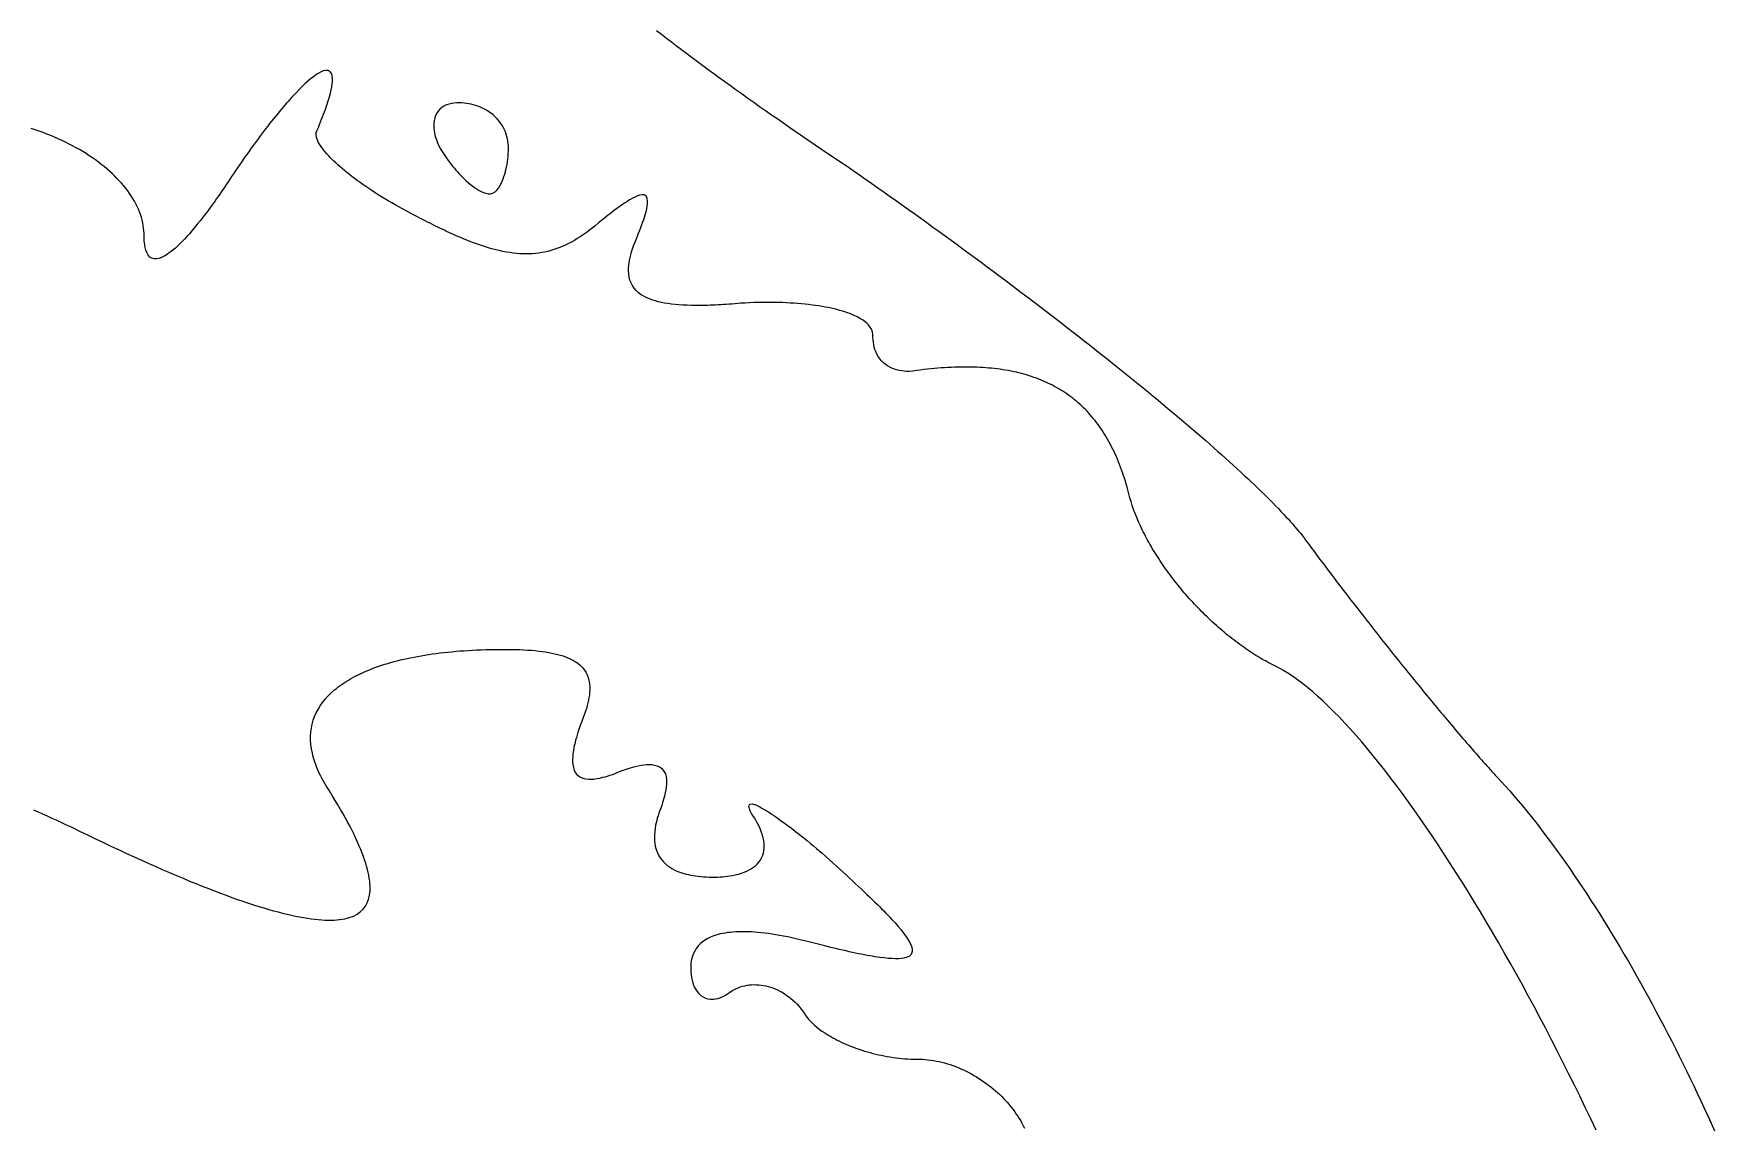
# Model space of a CAD drawing. Header units: metres. Extents: x 0 to 2740, y 0 to 1840.
# Drawn here: x 1705.8 to 2074.7, y 1295 to 1535.2 of the extents above; entities that cross this region are included whole.
import ezdxf

# ---------------------------------------------------------------- set-up
doc = ezdxf.new("R2010")
doc.units = ezdxf.units.M

msp = doc.modelspace()

# ---------------------------------------------------------------- linework, layer by layer
for points in [[(1842.49056, 1535.901376), (1843.56862, 1535.070562), (1844.66, 1534.234), (1845.76458, 1533.391798), (1846.88224, 1532.544064), (1848.01286, 1531.690906), (1849.15632, 1530.832432), (1850.3125, 1529.96875), (1851.48128, 1529.099968), (1852.66254, 1528.226194), (1853.85616, 1527.347536), (1855.06202, 1526.464102), (1856.28, 1525.576), (1857.50998, 1524.683338), (1858.75184, 1523.786224), (1860.00546, 1522.884766), (1861.27072, 1521.979072), (1862.5475, 1521.06925), (1863.83568, 1520.155408), (1865.13514, 1519.237654), (1866.44576, 1518.316096), (1867.76742, 1517.390842), (1869.1, 1516.462), (1870.44338, 1515.529678), (1871.79744, 1514.593984), (1873.16206, 1513.655026), (1874.53712, 1512.712912), (1875.9225, 1511.76775), (1877.31808, 1510.819648), (1878.72374, 1509.868714), (1880.13936, 1508.915056), (1881.56482, 1507.958782), (1883, 1507), (1884.350264, 1506.068228), (1885.700912, 1505.133024), (1887.051728, 1504.194556), (1888.402496, 1503.252992), (1889.753, 1502.3085), (1891.103024, 1501.361248), (1892.452352, 1500.411404), (1893.800768, 1499.459136), (1895.148056, 1498.504612), (1896.494, 1497.548), (1897.838384, 1496.589468), (1899.180992, 1495.629184), (1900.521608, 1494.667316), (1901.860016, 1493.704032), (1903.196, 1492.7395), (1904.529344, 1491.773888), (1905.859832, 1490.807364), (1907.187248, 1489.840096), (1908.511376, 1488.872252), (1909.832, 1487.904), (1911.148904, 1486.935508), (1912.461872, 1485.966944), (1913.770688, 1484.998476), (1915.075136, 1484.030272), (1916.375, 1483.0625), (1917.670064, 1482.095328), (1918.960112, 1481.128924), (1920.244928, 1480.163456), (1921.524296, 1479.199092), (1922.798, 1478.236), (1924.065824, 1477.274348), (1925.327552, 1476.314304), (1926.582968, 1475.356036), (1927.831856, 1474.399712), (1929.074, 1473.4455), (1930.309184, 1472.493568), (1931.537192, 1471.544084), (1932.757808, 1470.597216), (1933.970816, 1469.653132), (1935.176, 1468.712), (1936.373144, 1467.773988), (1937.562032, 1466.839264), (1938.742448, 1465.907996), (1939.914176, 1464.980352), (1941.077, 1464.0565), (1942.230704, 1463.136608), (1943.375072, 1462.220844), (1944.509888, 1461.309376), (1945.634936, 1460.402372), (1946.75, 1459.5), (1947.854864, 1458.602428), (1948.949312, 1457.709824), (1950.033128, 1456.822356), (1951.106096, 1455.940192), (1952.168, 1455.0635), (1953.218624, 1454.192448), (1954.257752, 1453.327204), (1955.285168, 1452.467936), (1956.300656, 1451.614812), (1957.304, 1450.768), (1958.294984, 1449.927668), (1959.273392, 1449.093984), (1960.239008, 1448.267116), (1961.191616, 1447.447232), (1962.131, 1446.6345), (1963.056944, 1445.829088), (1963.969232, 1445.031164), (1964.867648, 1444.240896), (1965.751976, 1443.458452), (1966.622, 1442.684), (1967.477504, 1441.917708), (1968.318272, 1441.159744), (1969.144088, 1440.410276), (1969.954736, 1439.669472), (1970.75, 1438.9375), (1971.529664, 1438.214528), (1972.293512, 1437.500724), (1973.041328, 1436.796256), (1973.772896, 1436.101292), (1974.488, 1435.416), (1975.186424, 1434.740548), (1975.867952, 1434.075104), (1976.532368, 1433.419836), (1977.179456, 1432.774912), (1977.809, 1432.1405), (1978.420784, 1431.516768), (1979.014592, 1430.903884), (1979.590208, 1430.302016), (1980.147416, 1429.711332), (1980.686, 1429.132), (1981.205744, 1428.564188), (1981.706432, 1428.008064), (1982.187848, 1427.463796), (1982.649776, 1426.931552), (1983.092, 1426.4115), (1983.514304, 1425.903808), (1983.916472, 1425.408644), (1984.298288, 1424.926176), (1984.659536, 1424.456572), (1985, 1424), (1985.332385, 1423.54732), (1985.66948, 1423.08936), (1986.011195, 1422.62624), (1986.35744, 1422.15808), (1986.708125, 1421.685), (1987.06316, 1421.20712), (1987.422455, 1420.72456), (1987.78592, 1420.23744), (1988.153465, 1419.74588), (1988.525, 1419.25), (1988.900435, 1418.74992), (1989.27968, 1418.24576), (1989.662645, 1417.73764), (1990.04924, 1417.22568), (1990.439375, 1416.71), (1990.83296, 1416.19072), (1991.229905, 1415.66796), (1991.63012, 1415.14184), (1992.033515, 1414.61248), (1992.44, 1414.08), (1992.849485, 1413.54452), (1993.26188, 1413.00616), (1993.677095, 1412.46504), (1994.09504, 1411.92128), (1994.515625, 1411.375), (1994.93876, 1410.82632), (1995.364355, 1410.27536), (1995.79232, 1409.72224), (1996.222565, 1409.16708), (1996.655, 1408.61), (1997.089535, 1408.05112), (1997.52608, 1407.49056), (1997.964545, 1406.92844), (1998.40484, 1406.36488), (1998.846875, 1405.8), (1999.29056, 1405.23392), (1999.735805, 1404.66676), (2000.18252, 1404.09864), (2000.630615, 1403.52968), (2001.08, 1402.96), (2001.530585, 1402.38972), (2001.98228, 1401.81896), (2002.434995, 1401.24784), (2002.88864, 1400.67648), (2003.343125, 1400.105), (2003.79836, 1399.53352), (2004.254255, 1398.96216), (2004.71072, 1398.39104), (2005.167665, 1397.82028), (2005.625, 1397.25), (2006.082635, 1396.68032), (2006.54048, 1396.11136), (2006.998445, 1395.54324), (2007.45644, 1394.97608), (2007.914375, 1394.41), (2008.37216, 1393.84512), (2008.829705, 1393.28156), (2009.28692, 1392.71944), (2009.743715, 1392.15888), (2010.2, 1391.6), (2010.655685, 1391.04292), (2011.11068, 1390.48776), (2011.564895, 1389.93464), (2012.01824, 1389.38368), (2012.470625, 1388.835), (2012.92196, 1388.28872), (2013.372155, 1387.74496), (2013.82112, 1387.20384), (2014.268765, 1386.66548), (2014.715, 1386.13), (2015.159735, 1385.59752), (2015.60288, 1385.06816), (2016.044345, 1384.54204), (2016.48404, 1384.01928), (2016.921875, 1383.5), (2017.35776, 1382.98432), (2017.791605, 1382.47236), (2018.22332, 1381.96424), (2018.652815, 1381.46008), (2019.08, 1380.96), (2019.504785, 1380.46412), (2019.92708, 1379.97256), (2020.346795, 1379.48544), (2020.76384, 1379.00288), (2021.178125, 1378.525), (2021.58956, 1378.05192), (2021.998055, 1377.58376), (2022.40352, 1377.12064), (2022.805865, 1376.66268), (2023.205, 1376.21), (2023.600835, 1375.76272), (2023.99328, 1375.32096), (2024.382245, 1374.88484), (2024.76764, 1374.45448), (2025.149375, 1374.03), (2025.52736, 1373.61152), (2025.901505, 1373.19916), (2026.27172, 1372.79304), (2026.637915, 1372.39328), (2027, 1372), (2027.931162, 1370.997185), (2028.864496, 1369.96908), (2029.799774, 1368.916195), (2030.736768, 1367.83904), (2031.67525, 1366.738125), (2032.614992, 1365.61396), (2033.555766, 1364.467055), (2034.497344, 1363.29792), (2035.439498, 1362.107065), (2036.382, 1360.895), (2037.324622, 1359.662235), (2038.267136, 1358.40928), (2039.209314, 1357.136645), (2040.150928, 1355.84484), (2041.09175, 1354.534375), (2042.031552, 1353.20576), (2042.970106, 1351.859505), (2043.907184, 1350.49612), (2044.842558, 1349.116115), (2045.776, 1347.72), (2046.707282, 1346.308285), (2047.636176, 1344.88148), (2048.562454, 1343.440095), (2049.485888, 1341.98464), (2050.40625, 1340.515625), (2051.323312, 1339.03356), (2052.236846, 1337.538955), (2053.146624, 1336.03232), (2054.052418, 1334.514165), (2054.954, 1332.985), (2055.851142, 1331.445335), (2056.743616, 1329.89568), (2057.631194, 1328.336545), (2058.513648, 1326.76844), (2059.39075, 1325.191875), (2060.262272, 1323.60736), (2061.127986, 1322.015405), (2061.987664, 1320.41652), (2062.841078, 1318.811215), (2063.688, 1317.2), (2064.528202, 1315.583385), (2065.361456, 1313.96188), (2066.187534, 1312.335995), (2067.006208, 1310.70624), (2067.81725, 1309.073125), (2068.620432, 1307.43716), (2069.415526, 1305.798855), (2070.202304, 1304.15872), (2070.980538, 1302.517265), (2071.75, 1300.875), (2072.510462, 1299.232435), (2073.261696, 1297.59008), (2074.003474, 1295.948445), (2074.735568, 1294.30804)], [(2048.776896, 1294.409728), (2047.59325, 1296.921625), (2046.397184, 1299.427912), (2045.189262, 1301.927491), (2043.970048, 1304.419264), (2042.740106, 1306.902133), (2041.5, 1309.375), (2040.250294, 1311.836767), (2038.991552, 1314.286336), (2037.724338, 1316.722609), (2036.449216, 1319.144488), (2035.16675, 1321.550875), (2033.877504, 1323.940672), (2032.582042, 1326.312781), (2031.280928, 1328.666104), (2029.974726, 1330.999543), (2028.664, 1333.312), (2027.349314, 1335.602377), (2026.031232, 1337.869576), (2024.710318, 1340.112499), (2023.387136, 1342.330048), (2022.06225, 1344.521125), (2020.736224, 1346.684632), (2019.409622, 1348.819471), (2018.083008, 1350.924544), (2016.756946, 1352.998753), (2015.432, 1355.041), (2014.108734, 1357.050187), (2012.787712, 1359.025216), (2011.469498, 1360.964989), (2010.154656, 1362.868408), (2008.84375, 1364.734375), (2007.537344, 1366.561792), (2006.236002, 1368.349561), (2004.940288, 1370.096584), (2003.650766, 1371.801763), (2002.368, 1373.464), (2001.092554, 1375.082197), (1999.824992, 1376.655256), (1998.565878, 1378.182079), (1997.315776, 1379.661568), (1996.07525, 1381.092625), (1994.844864, 1382.474152), (1993.625182, 1383.805051), (1992.416768, 1385.084224), (1991.220186, 1386.310573), (1990.036, 1387.483), (1988.864774, 1388.600407), (1987.707072, 1389.661696), (1986.563458, 1390.665769), (1985.434496, 1391.611528), (1984.32075, 1392.497875), (1983.222784, 1393.323712), (1982.141162, 1394.087941), (1981.076448, 1394.789464), (1980.029206, 1395.427183), (1979, 1396), (1978.100096, 1396.43308), (1977.650324, 1396.659295), (1977.200768, 1396.89184), (1976.7515, 1397.130625), (1976.302592, 1397.37556), (1975.854116, 1397.626555), (1975.406144, 1397.88352), (1974.958748, 1398.146365), (1974.512, 1398.415), (1974.065972, 1398.689335), (1973.620736, 1398.96928), (1973.176364, 1399.254745), (1972.732928, 1399.54564), (1972.2905, 1399.841875), (1971.849152, 1400.14336), (1971.408956, 1400.450005), (1970.969984, 1400.76172), (1970.532308, 1401.078415), (1970.096, 1401.4), (1969.661132, 1401.726385), (1969.227776, 1402.05748), (1968.796004, 1402.393195), (1968.365888, 1402.73344), (1967.9375, 1403.078125), (1967.510912, 1403.42716), (1967.086196, 1403.780455), (1966.663424, 1404.13792), (1966.242668, 1404.499465), (1965.824, 1404.865), (1965.407492, 1405.234435), (1964.993216, 1405.60768), (1964.581244, 1405.984645), (1964.171648, 1406.36524), (1963.7645, 1406.749375), (1963.359872, 1407.13696), (1962.957836, 1407.527905), (1962.558464, 1407.92212), (1962.161828, 1408.319515), (1961.768, 1408.72), (1961.377052, 1409.123485), (1960.989056, 1409.52988), (1960.604084, 1409.939095), (1960.222208, 1410.35104), (1959.8435, 1410.765625), (1959.468032, 1411.18276), (1959.095876, 1411.602355), (1958.727104, 1412.02432), (1958.361788, 1412.448565), (1958, 1412.875), (1957.641812, 1413.303535), (1957.287296, 1413.73408), (1956.936524, 1414.166545), (1956.589568, 1414.60084), (1956.2465, 1415.036875), (1955.907392, 1415.47456), (1955.572316, 1415.913805), (1955.241344, 1416.35452), (1954.914548, 1416.796615), (1954.592, 1417.24), (1954.273772, 1417.684585), (1953.959936, 1418.13028), (1953.650564, 1418.576995), (1953.345728, 1419.02464), (1953.0455, 1419.473125), (1952.749952, 1419.92236), (1952.459156, 1420.372255), (1952.173184, 1420.82272), (1951.892108, 1421.273665), (1951.616, 1421.725), (1951.344932, 1422.176635), (1951.078976, 1422.62848), (1950.818204, 1423.080445), (1950.562688, 1423.53244), (1950.3125, 1423.984375), (1950.067712, 1424.43616), (1949.828396, 1424.887705), (1949.594624, 1425.33892), (1949.366468, 1425.789715), (1949.144, 1426.24), (1948.716416, 1427.13868), (1948.312448, 1428.03424), (1947.932672, 1428.92596), (1947.577664, 1429.81312), (1947.248, 1430.695), (1946.944256, 1431.57088), (1946.667008, 1432.44004), (1946.416832, 1433.30176), (1946.194304, 1434.15532), (1946, 1435), (1945.817297, 1435.655802), (1945.629176, 1436.303216), (1945.435619, 1436.942254), (1945.236608, 1437.572928), (1945.032125, 1438.19525), (1944.822152, 1438.809232), (1944.606671, 1439.414886), (1944.385664, 1440.012224), (1944.159113, 1440.601258), (1943.927, 1441.182), (1943.689307, 1441.754462), (1943.446016, 1442.318656), (1943.197109, 1442.874594), (1942.942568, 1443.422288), (1942.682375, 1443.96175), (1942.416512, 1444.492992), (1942.144961, 1445.016026), (1941.867704, 1445.530864), (1941.584723, 1446.037518), (1941.296, 1446.536), (1941.001517, 1447.026322), (1940.701256, 1447.508496), (1940.395199, 1447.982534), (1940.083328, 1448.448448), (1939.765625, 1448.90625), (1939.442072, 1449.355952), (1939.112651, 1449.797566), (1938.777344, 1450.231104), (1938.436133, 1450.656578), (1938.089, 1451.074), (1937.735927, 1451.483382), (1937.376896, 1451.884736), (1937.011889, 1452.278074), (1936.640888, 1452.663408), (1936.263875, 1453.04075), (1935.880832, 1453.410112), (1935.491741, 1453.771506), (1935.096584, 1454.124944), (1934.695343, 1454.470438), (1934.288, 1454.808), (1933.874537, 1455.137642), (1933.454936, 1455.459376), (1933.029179, 1455.773214), (1932.597248, 1456.079168), (1932.159125, 1456.37725), (1931.714792, 1456.667472), (1931.264231, 1456.949846), (1930.807424, 1457.224384), (1930.344353, 1457.491098), (1929.875, 1457.75), (1929.399347, 1458.001102), (1928.917376, 1458.244416), (1928.429069, 1458.479954), (1927.934408, 1458.707728), (1927.433375, 1458.92775), (1926.925952, 1459.140032), (1926.412121, 1459.344586), (1925.891864, 1459.541424), (1925.365163, 1459.730558), (1924.832, 1459.912), (1924.292357, 1460.085762), (1923.746216, 1460.251856), (1923.193559, 1460.410294), (1922.634368, 1460.561088), (1922.068625, 1460.70425), (1921.496312, 1460.839792), (1920.917411, 1460.967726), (1920.331904, 1461.088064), (1919.739773, 1461.200818), (1919.141, 1461.306), (1918.535567, 1461.403622), (1917.923456, 1461.493696), (1917.304649, 1461.576234), (1916.679128, 1461.651248), (1916.046875, 1461.71875), (1915.407872, 1461.778752), (1914.762101, 1461.831266), (1914.109544, 1461.876304), (1913.450183, 1461.913878), (1912.784, 1461.944), (1912.110977, 1461.966682), (1911.431096, 1461.981936), (1910.744339, 1461.989774), (1910.050688, 1461.990208), (1909.350125, 1461.98325), (1908.642632, 1461.968912), (1907.928191, 1461.947206), (1907.206784, 1461.918144), (1906.478393, 1461.881738), (1905.743, 1461.838), (1905.000587, 1461.786942), (1904.251136, 1461.728576), (1903.494629, 1461.662914), (1902.731048, 1461.589968), (1901.960375, 1461.50975), (1901.182592, 1461.422272), (1900.397681, 1461.327546), (1899.605624, 1461.225584), (1898.806403, 1461.116398), (1898, 1461), (1897.409664, 1461.014336), (1896.838912, 1461.057088), (1896.288128, 1461.127872), (1895.757696, 1461.226304), (1895.248, 1461.352), (1894.759424, 1461.504576), (1894.292352, 1461.683648), (1893.739337, 1461.944163), (1893.221272, 1462.244728), (1892.738907, 1462.584593), (1892.292992, 1462.963008), (1891.884277, 1463.379223), (1891.513512, 1463.832488), (1891.181447, 1464.322053), (1890.888832, 1464.847168), (1890.636417, 1465.407083), (1890.463933, 1465.879567), (1890.318041, 1466.373459), (1890.199125, 1466.888375), (1890.107569, 1467.423931), (1890.043757, 1467.979743), (1890.008073, 1468.555427), (1889.99611, 1469.149398), (1889.90375, 1469.73475), (1889.69139, 1470.299942), (1889.36287, 1470.844206), (1889.04256, 1471.238208), (1888.66069, 1471.619682), (1888.21888, 1471.988304), (1887.71875, 1472.34375), (1887.16192, 1472.685696), (1886.55001, 1473.013818), (1885.88464, 1473.327792), (1885.41216, 1473.529088), (1884.91712, 1473.723856), (1884.4, 1473.912), (1883.86128, 1474.093424), (1883.30144, 1474.268032), (1882.72096, 1474.435728), (1882.12032, 1474.596416), (1881.5, 1474.75), (1880.86048, 1474.896384), (1880.20224, 1475.035472), (1879.52576, 1475.167168), (1878.83152, 1475.291376), (1878.12, 1475.408), (1877.39168, 1475.516944), (1876.64704, 1475.618112), (1875.88656, 1475.711408), (1875.11072, 1475.796736), (1874.32, 1475.874), (1873.51488, 1475.943104), (1872.69584, 1476.003952), (1871.86336, 1476.056448), (1871.01792, 1476.100496), (1870.16, 1476.136), (1869.29008, 1476.162864), (1868.40864, 1476.180992), (1867.51616, 1476.190288), (1866.61312, 1476.190656), (1865.7, 1476.182), (1864.77728, 1476.164224), (1863.84544, 1476.137232), (1862.90496, 1476.100928), (1861.95632, 1476.055216), (1861, 1476), (1860.344795, 1475.941802), (1859.69916, 1475.887216), (1859.063065, 1475.836254), (1858.43648, 1475.788928), (1857.819375, 1475.74525), (1857.21172, 1475.705232), (1856.613485, 1475.668886), (1856.02464, 1475.636224), (1855.445155, 1475.607258), (1854.875, 1475.582), (1854.314145, 1475.560462), (1853.76256, 1475.542656), (1853.220215, 1475.528594), (1852.68708, 1475.518288), (1852.163125, 1475.51175), (1851.64832, 1475.508992), (1851.142635, 1475.510026), (1850.158505, 1475.523518), (1849.210495, 1475.552322), (1848.298365, 1475.596534), (1847.421875, 1475.65625), (1846.580785, 1475.731566), (1845.774855, 1475.822578), (1845.003845, 1475.929382), (1844.267515, 1476.052074), (1843.565625, 1476.19075), (1842.897935, 1476.345506), (1842.264205, 1476.516438), (1841.664195, 1476.703642), (1841.097665, 1476.907214), (1840.564375, 1477.12725), (1840.064085, 1477.363846), (1839.596555, 1477.617098), (1839.161545, 1477.887102), (1838.56948, 1478.323728), (1838.049235, 1478.798586), (1837.6, 1479.312), (1837.220965, 1479.864294), (1836.91132, 1480.455792), (1836.670255, 1481.086818), (1836.49696, 1481.757696), (1836.390625, 1482.46875), (1836.35044, 1483.220304), (1836.36, 1483.744), (1836.39836, 1484.285936), (1836.46528, 1484.846208), (1836.56052, 1485.424912), (1836.68384, 1486.022144), (1836.835, 1486.638), (1837.01376, 1487.272576), (1837.21988, 1487.925968), (1837.45312, 1488.598272), (1837.71324, 1489.289584), (1838, 1490), (1838.291576, 1490.7068), (1838.566208, 1491.3872), (1838.823752, 1492.0412), (1839.064064, 1492.6688), (1839.287, 1493.27), (1839.492416, 1493.8448), (1839.680168, 1494.3932), (1839.850112, 1494.9152), (1840.002104, 1495.4108), (1840.196117, 1496.1047), (1840.348928, 1496.7392), (1840.460051, 1497.3143), (1840.529, 1497.83), (1840.554488, 1498.4252), (1840.477943, 1499.0207), (1840.224125, 1499.5175), (1839.789947, 1499.7767), (1839.287552, 1499.8112), (1838.792, 1499.72), (1838.211968, 1499.5232), (1837.720811, 1499.3063), (1837.181, 1499.03), (1836.592049, 1498.6943), (1835.953472, 1498.2992), (1835.499944, 1498.0028), (1835.024, 1497.68), (1834.525496, 1497.3308), (1834.004288, 1496.9552), (1833.460232, 1496.5532), (1832.893184, 1496.1248), (1832.303, 1495.67), (1831.689536, 1495.1888), (1831.052648, 1494.6812), (1830.392192, 1494.1472), (1829.708024, 1493.5868), (1829, 1493), (1828.342304, 1492.471992), (1827.688832, 1491.967936), (1827.039008, 1491.487784), (1826.392256, 1491.031488), (1825.748, 1490.599), (1825.105664, 1490.190272), (1824.464672, 1489.805256), (1823.824448, 1489.443904), (1823.184416, 1489.106168), (1822.544, 1488.792), (1821.902624, 1488.501352), (1821.259712, 1488.234176), (1820.614688, 1487.990424), (1819.966976, 1487.770048), (1819.316, 1487.573), (1818.661184, 1487.399232), (1818.001952, 1487.248696), (1817.337728, 1487.121344), (1816.667936, 1487.017128), (1815.992, 1486.936), (1815.309344, 1486.877912), (1814.619392, 1486.842816), (1813.921568, 1486.830664), (1813.215296, 1486.841408), (1812.5, 1486.875), (1811.775104, 1486.931392), (1811.040032, 1487.010536), (1810.294208, 1487.112384), (1809.537056, 1487.236888), (1808.768, 1487.384), (1807.986464, 1487.553672), (1807.191872, 1487.745856), (1806.383648, 1487.960504), (1805.561216, 1488.197568), (1804.724, 1488.457), (1803.871424, 1488.738752), (1803.002912, 1489.042776), (1802.117888, 1489.369024), (1801.215776, 1489.717448), (1800.296, 1490.088), (1799.829308, 1490.281559), (1799.357984, 1490.480632), (1798.881956, 1490.685213), (1798.401152, 1490.895296), (1797.9155, 1491.110875), (1797.424928, 1491.331944), (1796.929364, 1491.558497), (1796.428736, 1491.790528), (1795.922972, 1492.028031), (1795.412, 1492.271), (1794.895748, 1492.519429), (1794.374144, 1492.773312), (1793.847116, 1493.032643), (1793.314592, 1493.297416), (1792.7765, 1493.567625), (1792.232768, 1493.843264), (1791.683324, 1494.124327), (1791.128096, 1494.410808), (1790.567012, 1494.702701), (1790, 1495), (1789.164864, 1495.422336), (1788.339712, 1495.849088), (1787.524928, 1496.279872), (1786.720896, 1496.714304), (1785.928, 1497.152), (1785.146624, 1497.592576), (1784.377152, 1498.035648), (1783.619968, 1498.480832), (1782.875456, 1498.927744), (1782.144, 1499.376), (1781.425984, 1499.825216), (1780.721792, 1500.275008), (1780.031808, 1500.724992), (1779.356416, 1501.174784), (1778.696, 1501.624), (1778.050944, 1502.072256), (1777.421632, 1502.519168), (1776.808448, 1502.964352), (1776.211776, 1503.407424), (1775.632, 1503.848), (1775.069504, 1504.285696), (1774.524672, 1504.720128), (1773.997888, 1505.150912), (1773.489536, 1505.577664), (1773, 1506), (1772.529664, 1506.417536), (1772.078912, 1506.829888), (1771.648128, 1507.236672), (1771.237696, 1507.637504), (1770.848, 1508.032), (1770.479424, 1508.419776), (1770.132352, 1508.800448), (1769.652904, 1509.357296), (1769.224, 1509.896), (1768.846936, 1510.415264), (1768.523008, 1510.913792), (1768.253512, 1511.390288), (1768.039744, 1511.843456), (1767.843648, 1512.409152), (1767.752, 1512.928), (1767.789, 1513.506), (1768, 1514), (1768.264312, 1514.622206), (1768.517296, 1515.228848), (1768.759024, 1515.819962), (1768.989568, 1516.395584), (1769.209, 1516.95575), (1769.417392, 1517.500496), (1769.614816, 1518.029858), (1769.801344, 1518.543872), (1769.977048, 1519.042574), (1770.142, 1519.526), (1770.439936, 1520.447168), (1770.695728, 1521.307664), (1770.909952, 1522.107776), (1771.083184, 1522.847792), (1771.216, 1523.528), (1771.308976, 1524.148688), (1771.362688, 1524.710144), (1771.377712, 1525.212656), (1771.328968, 1525.856534), (1771.196416, 1526.369408), (1770.892672, 1526.851136), (1770.448, 1527.104), (1769.867008, 1527.130304), (1769.344576, 1527.002738), (1768.75, 1526.75), (1768.085224, 1526.373062), (1767.604, 1526.05325), (1767.093016, 1525.678958), (1766.552848, 1525.250474), (1765.984072, 1524.768086), (1765.387264, 1524.232082), (1764.763, 1523.64275), (1764.111856, 1523.000378), (1763.434408, 1522.305254), (1763.086, 1521.938), (1762.731232, 1521.557666), (1762.370176, 1521.164288), (1762.002904, 1520.757902), (1761.629488, 1520.338544), (1761.25, 1519.90625), (1760.864512, 1519.461056), (1760.473096, 1519.002998), (1760.075824, 1518.532112), (1759.672768, 1518.048434), (1759.264, 1517.552), (1758.849592, 1517.042846), (1758.429616, 1516.521008), (1758.004144, 1515.986522), (1757.573248, 1515.439424), (1757.137, 1514.87975), (1756.695472, 1514.307536), (1756.248736, 1513.722818), (1755.796864, 1513.125632), (1755.339928, 1512.516014), (1754.878, 1511.894), (1754.411152, 1511.259626), (1753.939456, 1510.612928), (1753.462984, 1509.953942), (1752.981808, 1509.282704), (1752.496, 1508.59925), (1752.005632, 1507.903616), (1751.510776, 1507.195838), (1751.011504, 1506.475952), (1750.507888, 1505.743994), (1750, 1505), (1749.611801, 1504.404798), (1749.227208, 1503.819184), (1748.846227, 1503.243146), (1748.468864, 1502.676672), (1748.095125, 1502.11975), (1747.725016, 1501.572368), (1747.358543, 1501.034514), (1746.995712, 1500.506176), (1746.636529, 1499.987342), (1746.281, 1499.478), (1745.929131, 1498.978138), (1745.580928, 1498.487744), (1745.236397, 1498.006806), (1744.895544, 1497.535312), (1744.558375, 1497.07325), (1744.224896, 1496.620608), (1743.895113, 1496.177374), (1743.569032, 1495.743536), (1743.246659, 1495.319082), (1742.928, 1494.904), (1742.613061, 1494.498278), (1742.301848, 1494.101904), (1741.690624, 1493.337152), (1741.094376, 1492.609648), (1740.513152, 1491.919296), (1739.947, 1491.266), (1739.395968, 1490.649664), (1738.860104, 1490.070192), (1738.339456, 1489.527488), (1737.834072, 1489.021456), (1737.344, 1488.552), (1736.869288, 1488.119024), (1736.409984, 1487.722432), (1735.966136, 1487.362128), (1735.537792, 1487.038016), (1735.125, 1486.75), (1734.535077, 1486.385446), (1733.980416, 1486.101568), (1733.461179, 1485.898042), (1732.824247, 1485.751106), (1732.250963, 1485.745674), (1731.741711, 1485.880978), (1731.296875, 1486.15625), (1730.916839, 1486.570722), (1730.601987, 1487.123626), (1730.408856, 1487.628688), (1730.252769, 1488.210862), (1730.133888, 1488.869824), (1730.052375, 1489.60525), (1730.018873, 1490.137854), (1730.002099, 1490.704202), (1729.996409, 1491.299994), (1729.967843, 1491.899838), (1729.911125, 1492.49925), (1729.826687, 1493.097942), (1729.714961, 1493.695626), (1729.576379, 1494.292014), (1729.411373, 1494.886818), (1729.220375, 1495.47975), (1729.003817, 1496.070522), (1728.762131, 1496.658846), (1728.495749, 1497.244434), (1728.205103, 1497.826998), (1727.890625, 1498.40625), (1727.552747, 1498.981902), (1727.191901, 1499.553666), (1726.808519, 1500.121254), (1726.403033, 1500.684378), (1725.975875, 1501.24275), (1725.527477, 1501.796082), (1725.058271, 1502.344086), (1724.568689, 1502.886474), (1724.059163, 1503.422958), (1723.530125, 1503.95325), (1722.982007, 1504.477062), (1722.415241, 1504.994106), (1721.830259, 1505.504094), (1721.227493, 1506.006738), (1720.607375, 1506.50175), (1719.970337, 1506.988842), (1719.316811, 1507.467726), (1718.647229, 1507.938114), (1717.962023, 1508.399718), (1717.261625, 1508.85225), (1716.546467, 1509.295422), (1715.816981, 1509.728946), (1715.073599, 1510.152534), (1714.316753, 1510.565898), (1713.546875, 1510.96875), (1712.764397, 1511.360802), (1711.969751, 1511.741766), (1711.163369, 1512.111354), (1710.345683, 1512.469278), (1709.517125, 1512.81525), (1708.678127, 1513.148982), (1707.829121, 1513.470186), (1706.970539, 1513.778574), (1706.102813, 1514.073858), (1705.226375, 1514.35575)], [(1705.738624, 1364.79456), (1706.732236, 1364.351215), (1707.736432, 1363.89908), (1708.7515, 1363.438125), (1709.777728, 1362.96832), (1710.815404, 1362.489635), (1711.864816, 1362.00204), (1712.926252, 1361.505505), (1714, 1361), (1715.817102, 1360.1099), (1717.608416, 1359.2396), (1719.373954, 1358.3891), (1721.113728, 1357.5584), (1722.82775, 1356.7475), (1724.516032, 1355.9564), (1726.178586, 1355.1851), (1727.815424, 1354.4336), (1729.426558, 1353.7019), (1731.012, 1352.99), (1732.571762, 1352.2979), (1734.105856, 1351.6256), (1735.614294, 1350.9731), (1737.097088, 1350.3404), (1738.55425, 1349.7275), (1739.985792, 1349.1344), (1741.391726, 1348.5611), (1742.772064, 1348.0076), (1744.126818, 1347.4739), (1745.456, 1346.96), (1746.759622, 1346.4659), (1748.037696, 1345.9916), (1749.290234, 1345.5371), (1750.517248, 1345.1024), (1751.71875, 1344.6875), (1752.894752, 1344.2924), (1754.045266, 1343.9171), (1755.170304, 1343.5616), (1756.269878, 1343.2259), (1757.344, 1342.91), (1758.392682, 1342.6139), (1759.415936, 1342.3376), (1760.413774, 1342.0811), (1761.386208, 1341.8444), (1762.33325, 1341.6275), (1763.254912, 1341.4304), (1764.151206, 1341.2531), (1765.022144, 1341.0956), (1765.867738, 1340.9579), (1766.688, 1340.84), (1767.482942, 1340.7419), (1768.252576, 1340.6636), (1768.996914, 1340.6051), (1769.715968, 1340.5664), (1770.40975, 1340.5475), (1771.078272, 1340.5484), (1771.721546, 1340.5691), (1772.339584, 1340.6096), (1772.932398, 1340.6699), (1773.5, 1340.75), (1774.042402, 1340.8499), (1774.559616, 1340.9696), (1775.051654, 1341.1091), (1775.96025, 1341.4475), (1776.768286, 1341.8651), (1777.475858, 1342.3619), (1778.083062, 1342.9379), (1778.589994, 1343.5931), (1778.99675, 1344.3275), (1779.303426, 1345.1411), (1779.510118, 1346.0339), (1779.616922, 1347.0059), (1779.632896, 1347.5216), (1779.623934, 1348.0571), (1779.590048, 1348.6124), (1779.53125, 1349.1875), (1779.447552, 1349.7824), (1779.338966, 1350.3971), (1779.205504, 1351.0316), (1779.047178, 1351.6859), (1778.864, 1352.36), (1778.655982, 1353.0539), (1778.423136, 1353.7676), (1778.165474, 1354.5011), (1777.883008, 1355.2544), (1777.57575, 1356.0275), (1777.243712, 1356.8204), (1776.886906, 1357.6331), (1776.505344, 1358.4656), (1776.099038, 1359.3179), (1775.668, 1360.19), (1775.212242, 1361.0819), (1774.731776, 1361.9936), (1774.226614, 1362.9251), (1773.696768, 1363.8764), (1773.14225, 1364.8475), (1772.563072, 1365.8384), (1771.959246, 1366.8491), (1771.330784, 1367.8796), (1770.677698, 1368.9299), (1770, 1370), (1769.678091, 1370.538194), (1769.372328, 1371.072752), (1769.082657, 1371.603638), (1768.809024, 1372.130816), (1768.551375, 1372.65425), (1768.309656, 1373.173904), (1768.083813, 1373.689742), (1767.873792, 1374.201728), (1767.679539, 1374.709826), (1767.501, 1375.214), (1767.338121, 1375.714214), (1767.190848, 1376.210432), (1767.059127, 1376.702618), (1766.942904, 1377.190736), (1766.756736, 1378.154624), (1766.631912, 1379.101808), (1766.568, 1380.032), (1766.564568, 1380.944912), (1766.621184, 1381.840256), (1766.737416, 1382.717744), (1766.912832, 1383.577088), (1767.147, 1384.418), (1767.439488, 1385.240192), (1767.789864, 1386.043376), (1768.197696, 1386.827264), (1768.662552, 1387.591568), (1769.184, 1388.336), (1769.761608, 1389.060272), (1770.394944, 1389.764096), (1771.083576, 1390.447184), (1771.827072, 1391.109248), (1772.219259, 1391.432306), (1772.625, 1391.75), (1773.044241, 1392.062294), (1773.476928, 1392.369152), (1773.923007, 1392.670538), (1774.382424, 1392.966416), (1774.855125, 1393.25675), (1775.341056, 1393.541504), (1775.840163, 1393.820642), (1776.352392, 1394.094128), (1776.877689, 1394.361926), (1777.416, 1394.624), (1777.967271, 1394.880314), (1778.531448, 1395.130832), (1779.108477, 1395.375518), (1779.698304, 1395.614336), (1780.300875, 1395.84725), (1780.916136, 1396.074224), (1781.544033, 1396.295222), (1782.184512, 1396.510208), (1782.837519, 1396.719146), (1783.503, 1396.922), (1784.180901, 1397.118734), (1784.871168, 1397.309312), (1785.573747, 1397.493698), (1786.288584, 1397.671856), (1787.015625, 1397.84375), (1787.754816, 1398.009344), (1788.506103, 1398.168602), (1789.269432, 1398.321488), (1790.044749, 1398.467966), (1790.832, 1398.608), (1791.631131, 1398.741554), (1792.442088, 1398.868592), (1793.264817, 1398.989078), (1794.099264, 1399.102976), (1794.945375, 1399.21025), (1795.803096, 1399.310864), (1796.672373, 1399.404782), (1797.553152, 1399.491968), (1798.445379, 1399.572386), (1799.349, 1399.646), (1800.263961, 1399.712774), (1801.190208, 1399.772672), (1802.127687, 1399.825658), (1803.076344, 1399.871696), (1804.036125, 1399.91075), (1805.006976, 1399.942784), (1805.988843, 1399.967762), (1806.981672, 1399.985648), (1807.985409, 1399.996406), (1809, 1400), (1809.506402, 1399.998796), (1810.497654, 1399.989092), (1811.46025, 1399.9695), (1812.394286, 1399.939828), (1813.299858, 1399.899884), (1814.177062, 1399.849476), (1815.025994, 1399.788412), (1815.84675, 1399.7165), (1816.639426, 1399.633548), (1817.404118, 1399.539364), (1818.140922, 1399.433756), (1818.849934, 1399.316532), (1819.53125, 1399.1875), (1820.184966, 1399.046468), (1820.811178, 1398.893244), (1821.409982, 1398.727636), (1821.981474, 1398.549452), (1822.52575, 1398.3585), (1823.042906, 1398.154588), (1823.533038, 1397.937524), (1823.996242, 1397.707116), (1824.640768, 1397.336064), (1825.225246, 1396.933908), (1825.75, 1396.5), (1826.215354, 1396.033692), (1826.621632, 1395.534336), (1826.969158, 1395.001284), (1827.258256, 1394.433888), (1827.48925, 1393.8315), (1827.662464, 1393.193472), (1827.778222, 1392.519156), (1827.836848, 1391.807904), (1827.838666, 1391.059068), (1827.808478, 1390.538644), (1827.753282, 1390.001036), (1827.673174, 1389.446052), (1827.56825, 1388.8735), (1827.438606, 1388.283188), (1827.284338, 1387.674924), (1827.105542, 1387.048516), (1826.902314, 1386.403772), (1826.67475, 1385.7405), (1826.422946, 1385.058508), (1826.146998, 1384.357604), (1825.881802, 1383.672101), (1825.656254, 1383.028927), (1825.44525, 1382.402625), (1825.248886, 1381.793243), (1825.067258, 1381.200829), (1824.900462, 1380.625431), (1824.748594, 1380.067097), (1824.61175, 1379.525875), (1824.490026, 1379.001813), (1824.383518, 1378.494959), (1824.252496, 1377.767048), (1824.15625, 1377.078125), (1824.095104, 1376.428352), (1824.069382, 1375.817891), (1824.079408, 1375.246904), (1824.125506, 1374.715553), (1824.243642, 1374.069021), (1824.42725, 1373.493625), (1824.677098, 1372.989749), (1824.993954, 1372.557777), (1825.378586, 1372.198093), (1825.831762, 1371.911081), (1826.35425, 1371.697125), (1826.946818, 1371.556609), (1827.610234, 1371.489917), (1828.154752, 1371.488576), (1828.739878, 1371.529139), (1829.365936, 1371.611768), (1830.03325, 1371.736625), (1830.742144, 1371.903872), (1831.238, 1372.039), (1831.752576, 1372.193088), (1832.285968, 1372.366184), (1832.838272, 1372.558336), (1833.409584, 1372.769592), (1834, 1373), (1834.5916, 1373.2316), (1835.1664, 1373.4464), (1835.7244, 1373.6444), (1836.2656, 1373.8256), (1836.79, 1373.99), (1837.2976, 1374.1376), (1837.7884, 1374.2684), (1838.4931, 1374.4331), (1839.16, 1374.56), (1839.7891, 1374.6491), (1840.3804, 1374.7004), (1840.9339, 1374.7139), (1841.4496, 1374.6896), (1842.0784, 1374.5984), (1842.64, 1374.44), (1843.1344, 1374.2144), (1843.5616, 1373.9216), (1843.9216, 1373.5616), (1844.2144, 1373.1344), (1844.44, 1372.64), (1844.5984, 1372.0784), (1844.6896, 1371.4496), (1844.7139, 1370.9339), (1844.7004, 1370.3804), (1844.6491, 1369.7891), (1844.56, 1369.16), (1844.4331, 1368.4931), (1844.2684, 1367.7884), (1844.1376, 1367.2976), (1843.99, 1366.79), (1843.8256, 1366.2656), (1843.6444, 1365.7244), (1843.4464, 1365.1664), (1843.2316, 1364.5916), (1843, 1364), (1842.8284, 1363.464808), (1842.6736, 1362.939264), (1842.5356, 1362.423416), (1842.4144, 1361.917312), (1842.31, 1361.421), (1842.1849, 1360.694997), (1842.0976, 1359.991296), (1842.0481, 1359.310059), (1842.0364, 1358.651448), (1842.0625, 1358.015625), (1842.1264, 1357.402752), (1842.2281, 1356.812991), (1842.3676, 1356.246504), (1842.5449, 1355.703453), (1842.76, 1355.184), (1843.0129, 1354.688307), (1843.3036, 1354.216536), (1843.6321, 1353.768849), (1843.9984, 1353.345408), (1844.4025, 1352.946375), (1844.8444, 1352.571912), (1845.3241, 1352.222181), (1845.8416, 1351.897344), (1846.3969, 1351.597563), (1846.99, 1351.323), (1847.6209, 1351.073817), (1848.2896, 1350.850176), (1848.9961, 1350.652239), (1849.4881, 1350.534641), (1849.9969, 1350.428587), (1850.5225, 1350.334125), (1851.0649, 1350.251303), (1851.6241, 1350.180169), (1852.2001, 1350.120771), (1852.7929, 1350.073157), (1853.4025, 1350.037375), (1854.0289, 1350.013473), (1854.6721, 1350.001499), (1855.298197, 1350.001498), (1855.883719, 1350.013446), (1856.454625, 1350.03725), (1857.010771, 1350.072814), (1857.552013, 1350.120042), (1858.078207, 1350.178838), (1858.589209, 1350.249106), (1859.084875, 1350.33075), (1859.799304, 1350.474336), (1860.478417, 1350.642978), (1861.121728, 1350.836352), (1861.728751, 1351.054134), (1862.299, 1351.296), (1862.831989, 1351.561626), (1863.327232, 1351.850688), (1863.784243, 1352.162862), (1864.202536, 1352.497824), (1864.581625, 1352.85525), (1864.921024, 1353.234816), (1865.220247, 1353.636198), (1865.555875, 1354.20475), (1865.818063, 1354.810742), (1865.965816, 1355.289344), (1866.071125, 1355.78825), (1866.133504, 1356.307136), (1866.152467, 1356.845678), (1866.127528, 1357.403552), (1866.058201, 1357.980434), (1865.944, 1358.576), (1865.784439, 1359.189926), (1865.579032, 1359.821888), (1865.327293, 1360.471562), (1865.028736, 1361.138624), (1864.803448, 1361.592832), (1864.556992, 1362.054528), (1864.289224, 1362.523616), (1864, 1363), (1863.666892, 1363.515754), (1863.387136, 1363.983232), (1863.096, 1364.532), (1862.897024, 1364.996288), (1862.768, 1365.536), (1862.992, 1366.024), (1863.552512, 1366.050944), (1864.068972, 1365.906714), (1864.571708, 1365.703346), (1865.152396, 1365.422602), (1865.638144, 1365.161728), (1866.166228, 1364.858086), (1866.736, 1364.512), (1867.346812, 1364.123794), (1867.7765, 1363.84175), (1868.223948, 1363.541226), (1868.688964, 1363.222318), (1869.171356, 1362.885122), (1869.670932, 1362.529734), (1870.1875, 1362.15625), (1870.720868, 1361.764766), (1871.270844, 1361.355378), (1871.837236, 1360.928182), (1872.419852, 1360.483274), (1873.0185, 1360.02075), (1873.632988, 1359.540706), (1874.263124, 1359.043238), (1874.908716, 1358.528442), (1875.569572, 1357.996414), (1876.2455, 1357.44725), (1876.936308, 1356.881046), (1877.641804, 1356.297898), (1878.831597, 1355.256589), (1879.646376, 1354.526312), (1880.444319, 1353.809103), (1881.225408, 1353.104896), (1881.989625, 1352.413625), (1882.736952, 1351.735224), (1883.467371, 1351.069627), (1884.180864, 1350.416768), (1884.877413, 1349.776581), (1885.557, 1349.149), (1886.219607, 1348.533959), (1886.865216, 1347.931392), (1887.493809, 1347.341233), (1888.105368, 1346.763416), (1888.699875, 1346.197875), (1889.277312, 1345.644544), (1889.837661, 1345.103357), (1890.380904, 1344.574248), (1890.907023, 1344.057151), (1891.416, 1343.552), (1891.907817, 1343.058729), (1892.382456, 1342.577272), (1892.839899, 1342.107563), (1893.280128, 1341.649536), (1893.703125, 1341.203125), (1894.108872, 1340.768264), (1894.497351, 1340.344887), (1894.868544, 1339.932928), (1895.222433, 1339.532321), (1895.559, 1339.143), (1896.180096, 1338.397952), (1896.731688, 1337.697256), (1897.213632, 1337.040384), (1897.625784, 1336.426808), (1897.968, 1335.856), (1898.240136, 1335.327432), (1898.442048, 1334.840576), (1898.612931, 1334.187347), (1898.625, 1333.625), (1898.393208, 1333.013496), (1898.032821, 1332.656277), (1897.512, 1332.384), (1896.830259, 1332.194883), (1896.286125, 1332.114125), (1895.670111, 1332.069007), (1894.982073, 1332.059001), (1894.221867, 1332.083579), (1893.389349, 1332.142213), (1892.484375, 1332.234375), (1891.506801, 1332.359537), (1890.990744, 1332.434328), (1890.456483, 1332.517171), (1889.904, 1332.608), (1889.333277, 1332.706749), (1888.744296, 1332.813352), (1888.137039, 1332.927743), (1887.511488, 1333.049856), (1886.867625, 1333.179625), (1886.205432, 1333.316984), (1885.524891, 1333.461867), (1884.825984, 1333.614208), (1884.108693, 1333.773941), (1883.373, 1333.941), (1882.618887, 1334.115319), (1881.846336, 1334.296832), (1881.055329, 1334.485473), (1880.245848, 1334.681176), (1879.417875, 1334.883875), (1878.571392, 1335.093504), (1877.706381, 1335.309997), (1876.822824, 1335.533288), (1875.920703, 1335.763311), (1875, 1336), (1874.048416, 1336.2328), (1873.113728, 1336.4512), (1872.196032, 1336.6552), (1871.295424, 1336.8448), (1870.412, 1337.02), (1869.545856, 1337.1808), (1868.697088, 1337.3272), (1867.865792, 1337.4592), (1867.052064, 1337.5768), (1866.256, 1337.68), (1865.477696, 1337.7688), (1864.717248, 1337.8432), (1863.974752, 1337.9032), (1863.250304, 1337.9488), (1862.544, 1337.98), (1861.855936, 1337.9968), (1861.186208, 1337.9992), (1860.534912, 1337.9872), (1859.902144, 1337.9608), (1859.288, 1337.92), (1858.692576, 1337.8648), (1858.115968, 1337.7952), (1857.558272, 1337.7112), (1857.019584, 1337.6128), (1856.5, 1337.5), (1855.999616, 1337.3728), (1855.518528, 1337.2312), (1854.833286, 1336.9918), (1854.192, 1336.72), (1853.594994, 1336.4158), (1853.042592, 1336.0792), (1852.535118, 1335.7102), (1852.072896, 1335.3088), (1851.65625, 1334.875), (1851.285504, 1334.4088), (1850.960982, 1333.9102), (1850.683008, 1333.3792), (1850.451906, 1332.8158), (1850.268, 1332.22), (1850.131614, 1331.5918), (1850.043072, 1330.9312), (1850.002698, 1330.2382), (1850.004776, 1329.643632), (1850.029625, 1329.123), (1850.075264, 1328.619648), (1850.167616, 1327.976512), (1850.294912, 1327.366784), (1850.456, 1326.792), (1850.649728, 1326.253696), (1850.874944, 1325.753408), (1851.130496, 1325.292672), (1851.415232, 1324.873024), (1851.810437, 1324.408584), (1852.247192, 1324.013744), (1852.723247, 1323.691504), (1853.236352, 1323.444864), (1853.784257, 1323.276824), (1854.364712, 1323.190384), (1854.975467, 1323.188544), (1855.484375, 1323.25), (1856.010083, 1323.369056), (1856.551439, 1323.547248), (1857.107291, 1323.786112), (1857.676487, 1324.087184), (1858.111448, 1324.354736), (1858.552781, 1324.658792), (1859, 1325), (1859.455265, 1325.256527), (1859.92052, 1325.486216), (1860.394955, 1325.689229), (1860.87776, 1325.865728), (1861.368125, 1326.015875), (1861.86524, 1326.139832), (1862.368295, 1326.237761), (1862.87648, 1326.309824), (1863.388985, 1326.356183), (1863.905, 1326.377), (1864.423715, 1326.372437), (1864.94432, 1326.342656), (1865.466005, 1326.287819), (1865.98796, 1326.208088), (1866.509375, 1326.103625), (1867.02944, 1325.974592), (1867.547345, 1325.821151), (1868.06228, 1325.643464), (1868.573435, 1325.441693), (1869.08, 1325.216), (1869.581165, 1324.966547), (1870.07612, 1324.693496), (1870.564055, 1324.397009), (1871.04416, 1324.077248), (1871.515625, 1323.734375), (1871.97764, 1323.368552), (1872.429395, 1322.979941), (1872.87008, 1322.568704), (1873.298885, 1322.135003), (1873.715, 1321.679), (1874.117615, 1321.200857), (1874.50592, 1320.700736), (1874.879105, 1320.178799), (1875.189536, 1319.70004), (1875.509, 1319.250625), (1875.869504, 1318.80256), (1876.269752, 1318.356655), (1876.708448, 1317.91372), (1877.184296, 1317.474565), (1877.696, 1317.04), (1878.242264, 1316.610835), (1878.821792, 1316.18788), (1879.433288, 1315.771945), (1879.858072, 1315.498955), (1880.296104, 1315.229685), (1880.747, 1314.964375), (1881.210376, 1314.703265), (1881.685848, 1314.446595), (1882.173032, 1314.194605), (1882.671544, 1313.947535), (1883.181, 1313.705625), (1883.701016, 1313.469115), (1884.231208, 1313.238245), (1884.771192, 1313.013255), (1885.320584, 1312.794385), (1885.879, 1312.581875), (1886.446056, 1312.375965), (1887.021368, 1312.176895), (1887.604552, 1311.984905), (1888.195224, 1311.800235), (1888.793, 1311.623125), (1889.397496, 1311.453815), (1890.008328, 1311.292545), (1890.625112, 1311.139555), (1891.247464, 1310.995085), (1891.875, 1310.859375), (1892.507336, 1310.732665), (1893.144088, 1310.615195), (1893.784872, 1310.507205), (1894.429304, 1310.408935), (1895.077, 1310.320625), (1895.727576, 1310.242515), (1896.380648, 1310.174845), (1897.035832, 1310.117855), (1897.692744, 1310.071785), (1898.351, 1310.036875), (1899.010216, 1310.013365), (1899.670008, 1310.001495), (1900.300291, 1309.997607), (1900.902457, 1309.978589), (1901.506375, 1309.940875), (1902.111613, 1309.884801), (1902.717739, 1309.810703), (1903.324321, 1309.718917), (1903.930927, 1309.609779), (1904.537125, 1309.483625), (1905.142483, 1309.340791), (1905.746569, 1309.181613), (1906.348951, 1309.006427), (1906.949197, 1308.815569), (1907.546875, 1308.609375), (1908.141553, 1308.388181), (1908.732799, 1308.152323), (1909.320181, 1307.902137), (1909.903267, 1307.637959), (1910.481625, 1307.360125), (1911.054823, 1307.068971), (1911.622429, 1306.764833), (1912.184011, 1306.448047), (1912.739137, 1306.118949), (1913.287375, 1305.777875), (1913.828293, 1305.425161), (1914.361459, 1305.061143), (1914.886441, 1304.686157), (1915.402807, 1304.300539), (1915.910125, 1303.904625), (1916.407963, 1303.498751), (1916.895889, 1303.083253), (1917.373471, 1302.658467), (1917.840277, 1302.224729), (1918.295875, 1301.782375), (1918.739833, 1301.331741), (1919.171719, 1300.873163), (1919.591101, 1300.406977), (1919.997547, 1299.933519), (1920.390625, 1299.453125), (1920.769903, 1298.966131), (1921.134949, 1298.472873), (1921.485331, 1297.973687), (1921.820617, 1297.468909), (1922.140375, 1296.958875), (1922.444173, 1296.443921), (1922.731579, 1295.924383), (1923.002161, 1295.400597), (1923.255487, 1294.872899)]]:
    msp.add_lwpolyline(points)
msp.add_lwpolyline([(1795, 1510), (1795.275292, 1509.550135), (1795.560736, 1509.10108), (1795.855684, 1508.653645), (1796.159488, 1508.20864), (1796.4715, 1507.766875), (1796.791072, 1507.32916), (1797.117556, 1506.896305), (1797.450304, 1506.46912), (1797.788668, 1506.048415), (1798.132, 1505.635), (1798.479652, 1505.229685), (1798.830976, 1504.83328), (1799.185324, 1504.446595), (1799.542048, 1504.07044), (1799.9005, 1503.705625), (1800.260032, 1503.35296), (1800.739968, 1502.90304), (1801.219136, 1502.47808), (1801.696, 1502.08), (1802.169024, 1501.71072), (1802.636672, 1501.37216), (1803.097408, 1501.06624), (1803.549696, 1500.79488), (1803.992, 1500.56), (1804.5285, 1500.320625), (1805.044, 1500.145), (1805.5355, 1500.036875), (1806.059998, 1500.001495), (1806.598, 1500.145), (1807.068336, 1500.45684), (1807.46875, 1500.859375), (1807.800418, 1501.292545), (1808.118694, 1501.800235), (1808.371824, 1502.27556), (1808.612354, 1502.794385), (1808.838784, 1503.35296), (1809.008768, 1503.82592), (1809.168, 1504.32), (1809.315712, 1504.83328), (1809.451136, 1505.36384), (1809.573504, 1505.90976), (1809.682048, 1506.46912), (1809.776, 1507.04), (1809.854592, 1507.62048), (1809.917056, 1508.20864), (1809.962624, 1508.80256), (1809.990528, 1509.40032), (1810, 1510), (1809.986608, 1510.534546), (1809.946864, 1511.057968), (1809.881416, 1511.569942), (1809.790912, 1512.070144), (1809.676, 1512.55825), (1809.485936, 1513.189682), (1809.255168, 1513.798266), (1808.985232, 1514.383234), (1808.677664, 1514.943818), (1808.334, 1515.47925), (1807.955776, 1515.988762), (1807.544528, 1516.471586), (1807.101792, 1516.926954), (1806.629104, 1517.354098), (1806.128, 1517.75225), (1805.600016, 1518.120642), (1805.046688, 1518.458506), (1804.469552, 1518.765074), (1803.870144, 1519.039578), (1803.25, 1519.28125), (1802.772208, 1519.440496), (1802.284264, 1519.580518), (1801.786816, 1519.700992), (1801.280512, 1519.801594), (1800.766, 1519.882), (1800.243928, 1519.941886), (1799.714944, 1519.980928), (1799.179696, 1519.998802), (1798.558154, 1519.989254), (1797.994786, 1519.941886), (1797.461562, 1519.857462), (1796.95925, 1519.73675), (1796.376, 1519.536), (1795.84375, 1519.28125), (1795.364, 1518.974), (1794.93825, 1518.61575), (1794.568, 1518.208), (1794.25475, 1517.75225), (1794, 1517.25), (1793.80525, 1516.70275), (1793.672, 1516.112), (1793.610688, 1515.609088), (1793.590464, 1515.080064), (1793.612096, 1514.525696), (1793.676352, 1513.946752), (1793.784, 1513.344), (1793.935808, 1512.718208), (1794.079106, 1512.234206), (1794.248, 1511.738), (1794.442814, 1511.229914), (1794.663872, 1510.710272), (1794.911498, 1510.179398)], close=True)

doc.saveas('drawing.dxf')
